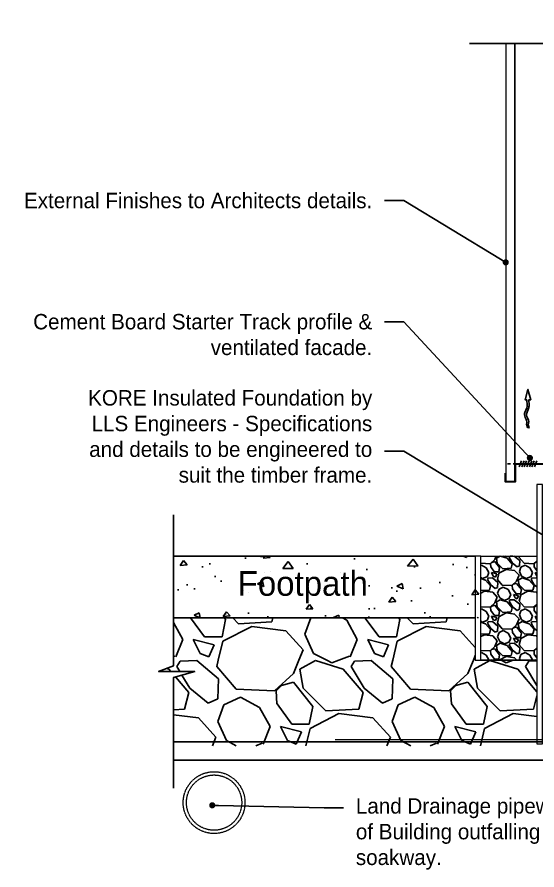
# Model space of a CAD drawing. Header units: millimetres. Extents: x -1562 to 49121, y -21091 to 0.
# Drawn here: x 43446 to 44289, y -7170 to -5787 of the extents above; entities that cross this region are included whole.
import ezdxf
from ezdxf import colors
from ezdxf.entities.mleader import LeaderData, LeaderLine
from ezdxf.math import Vec2, Vec3

# ---------------------------------------------------------------- set-up
doc = ezdxf.new("R2010")
doc.units = ezdxf.units.MM
doc.header["$MEASUREMENT"] = 0
for name, pattern in [('DASHDOT', [25.4, 12.7, -6.35, 0, -6.35]), ('DASHED', [19.049999999999997, 12.7, -6.35]), ('PDF_IMPORT', [1, 0.8, -0.2])]:
    doc.linetypes.add(name, pattern=pattern)
for name, color, linetype in [('-TSD Section Insulation', 11, 'Continuous'), ('Fixings', 1, 'Continuous'), ('H001_HATCH', 252, 'Continuous'), ('HATCH', 251, 'Continuous'), ('LLS OSB', 8, 'Continuous'), ('LLS_Cement Board', 7, 'Continuous'), ('LLS_Ins Foundation', 7, 'Continuous'), ('paths', 6, 'Continuous'), ('Radon', 10, 'DASHED'), ('VELUX_ROOFCONSTRUCTION', 7, 'Continuous')]:
    doc.layers.add(name, color=color, linetype=linetype)
for name, color, linetype, lineweight in [('Concrete', 253, 'Continuous', 0), ('Gravel', 254, 'Continuous', 0), ('LLS_Text', 6, 'Continuous', 15)]:
    doc.layers.add(name, color=color, linetype=linetype, lineweight=lineweight)
doc.layers.add('PDF2_Geometry', color=7, linetype='Continuous', true_color=0x5a5a5a)
doc.layers.add('PDF_Geometry', color=7, linetype='Continuous', true_color=0x5a5a5a)
doc.styles.add('Century Gothic', font='GOTHIC.TTF')
doc.styles.add('TSD Style 2', font='GOTHIC.TTF')

# ---------------------------------------------------------------- blocks, each defined once
blk = doc.blocks.new('_Dot')
at = {"color": 0, "linetype": 'ByBlock', "lineweight": -2}
blk.add_line((-0.5, 0), (-1, 0), dxfattribs=at)
at = {"color": 0, "linetype": 'ByBlock', "const_width": 0.5}
blk.add_lwpolyline([(-0.25, 0, 1), (0.25, 0, 1)], format="xyb", close=True, dxfattribs=at)

msp = doc.modelspace()

# ---------------------------------------------------------------- hatches: boundary and pattern name
at = {"layer": '-TSD Section Insulation', "transparency": 33554564}
h = msp.add_hatch(dxfattribs=at)
h.set_pattern_fill('AR-CONC', color=11, scale=15, angle=135)
h.set_pattern_definition([(185, (-37223.02902164444, 4803.064571789884), (-69.42106182179512, 82.7327998758331), [11.25, -123.75]), (130, (-37223.02902164444, 4803.064571789884), (-65.0652224397041, -94.49882510863287), [9, -99]), (235.45144446, (-37228.81411009762, 4809.958971624128), (-134.486283199839, -11.76602465069399), [9.561028799999999, -105.1713168]), (181.1842, (-37244.24222508003, 4781.851368354295), (-95.64206643217778, 130.7540081919492), [16.87499999999991, -185.6249999999993]), (231.6356354900001, (-37252.21239026575, 4792.747535814426), (-202.4567502286343, -4.185010257656444), [14.3415513, -157.757064]), (126.18416399, (-37244.24222508003, 4781.851368354295), (-202.4567501094144, -4.18501026984292), [13.49999999999996, -148.5000001499993]), (156, (-37249.54552593894, 4797.761270930987), (-20.60737147016548, 106.0157358171454), [11.25, -123.75]), (101, (-37249.54552593894, 4797.761270930987), (-102.721265309815, -51.10628895929311), [8.999999999999998, -98.99999999999999]), (206.45144474, (-37251.26280688195, 4806.595915522452), (-123.3286358375592, 54.90944624957298), [9.5610285, -105.1713168]), (172.5, (-37223.02902164444, 4803.064571789884), (-36.59847264188208, -34.01897779595102), [0, -97.8, 0, -100.5, 0, -99.375]), (142.5, (-37223.02902164444, 4803.064571789884), (-69.7364174850545, -13.93094133036901), [0, -57.3, 0, -95.55, 0, -37.875]), (102.4999999999999, (-37199.37629981377, 4779.411849959197), (-54.22811427222909, 59.01272509788091), [0, -37.5, 0, -117, 0, -155.25]), (92.49999999999969, (-37188.76969809594, 4768.805248241402), (-72.47397103109233, 51.23849747976993), [0, -48.74999999999999, 0, -77.69999999999997, 0, -110.25])])
h.paths.add_polyline_path([(43700.11717144829, -6661.405703231216), (43700.11717144829, -6761.405702730746), (44198.39644600749, -6761.405702730732), (44198.39181510791, -6661.40570323123)])
at = {"layer": 'LLS OSB', "transparency": 33554559}
h = msp.add_hatch(dxfattribs=at)
h.set_pattern_fill('GRAVEL', color=256, scale=200, angle=135)
h.set_pattern_definition([(3.012787504000006, (-37466.27375437261, 4763.466592043445), (2404.163056034271, 141.4213562373009), [26.90719999999991, -2663.817609414728]), (319.969740728, (-37439.40369668751, 4764.880805605815), (-1838.477631085025, 1555.634918610396), [46.1736, -4571.184952245999]), (267.510447078, (-37404.0483576282, 4735.182320795979), (141.4213562372743, 2969.848480983497), [32.5576, -3223.20651921994]), (42.27368900599997, (-37313.53868963631, 4715.383330922759), (-2969.848480983506, -2687.00576850888), [42.0476, -4162.711608325801]), (67.83365417800005, (-37282.42599126411, 4743.667602170211), (-989.9494936611721, -2404.163056034264), [41.231, -4081.87462561766]), (132.273689006, (-37266.869642078, 4781.851368354295), (2687.00576850888, -2969.848480983506), [42.0476, -4162.711608325801]), (172.6942404667, (-37295.15391332548, 4812.964066726501), (3252.691193458115, -424.2640687119322), [55.6058, -5504.9697097832]), (207.2553283749, (-37350.308242258, 4820.035134538364), (-4101.219330881981, -2121.320343559639), [52.4976, -5197.26429936268]), (256.429565615, (-37396.97728981634, 4795.993503978021), (-707.1067811865435, -2969.848480983501), [42.19, -4176.814621945799]), (310.236358309, (-37406.87678475294, 4754.981310669198), (-1414.213562373087, 1697.056274847717), [48.16639999999983, -2360.152515758449]), (357.3974377980001, (-37375.76408638075, 4718.211758047499), (3252.691193458109, -141.4213562373086), [62.2896, -6166.67500095898]), (273.814074834, (-37452.13161874888, 4856.804687160064), (141.4213562373141, -1838.477631085028), [21.2602, -2104.76896254694]), (306.46923439, (-37450.7174051865, 4835.591483724475), (-1555.634918610405, 2121.320343559642), [40.4474, -4004.3022832314]), (0, (-37426.67577462617, 4803.064571789884), (141.4213562373, 141.4213562373), [28.2842, -254.55851247462]), (338.198590514, (-37433.74684243803, 4776.194514104802), (-989.9494936611616, 424.2640687119306), [15.2316, -1507.92302117278]), (66.80140948600005, (-37419.60470681431, 4770.537659855308), (-282.8427124746783, -565.6854249492078), [21.5406, -1055.4923614269]), (165.9637565321, (-37411.11942544006, 4790.336649728528), (-707.1067811865521, 141.42135623732), [34.9858, -1131.20457896906]), (296.565051177, (-37445.06055093702, 4798.821931102775), (-141.4213562373144, 424.2640687119268), [25.2982, -607.15733203368]), (151.389540334, (-37337.58032019666, 4688.513273237662), (-1838.477631085025, 989.9494936611557), [35.44, -3508.56902933388]), (205.3461759419, (-37368.69301856888, 4705.483835986142), (2121.320343560295, 989.9494936614742), [29.7322, -2943.4815494638]), (68.19859051399996, (-37473.34482218447, 4770.537659855308), (-424.2640687119315, -989.9494936611611), [30.463, -1492.69162117278]), (118.610459666, (-37462.03111368549, 4798.821931102775), (989.9494936611554, -1838.477631085025), [35.44, -3508.5690293338]), (114.4439547799999, (-37249.89907932954, 4776.194514104802), (424.2640687119301, -989.9494936611751), [34.176, -1674.6247490635]), (69.77514056899999, (-37264.04121495326, 4807.307212477008), (-848.5281374238568, -2262.741699796953), [28.6356, -2834.9286126552]), (201.8014094864, (-37333.33767950954, 4913.373229654982), (-989.9494936611597, -424.2640687119269), [30.463, -1492.69162117278]), (152.3540246363, (-37361.62195075702, 4902.05952115601), (2404.163056034253, -1272.792206135788), [33.5262, -3319.084722848]), (204.4439547804, (-37264.04121495326, 4844.076765098707), (989.9494936611611, 424.264068711921), [17.088, -1691.7127490635]), (236.309932474, (-37324.85239813532, 4904.88794828075), (-424.2640687119355, -707.1067811865441), [10.198, -1009.60590271856]), (300.963756532, (-37330.5092523848, 4896.402666906517), (-282.8427124746129, 565.6854249492324), [41.231, -783.3901251235401]), (321.009005957, (-37309.29604894921, 4861.047327847187), (-1555.634918610408, 1272.792206135795), [38.21, -3782.78463490856]), (78.69006752599999, (-37398.39150337872, 4803.064571789884), (-141.4213562373093, -424.2640687119247), [28.8444, -692.2658550928]), (128.157226587, (-37392.73464912921, 4831.348843037351), (-2121.320343559637, 2687.00576850889), [50.3588, -4985.51252480566]), (195.9453959009, (-37423.8473475014, 4870.94682278379), (1555.634918610398, 424.2640687119286), [20.5912, -2038.5348281974]), (225, (-37443.64633737464, 4865.289968534311), (-2.842170943040401e-14, -282.842712474619), [12, -188]), (255.256437164, (-37310.71026251157, 4853.976260035324), (424.2640687119284, 1555.634918610407), [27.7848, -2750.70399788996]), (183.0127875042, (-37317.78133032343, 4827.106202350227), (-2404.163056034258, -141.4213562373059), [53.81439999999999, -2636.91040941474]), (135, (-37371.52144569362, 4824.277775225488), (-282.842712474619, 2.842170943040401e-14), [52, -148]), (100.304846469, (-37408.29099831532, 4861.047327847187), (-424.2640687119726, 2404.163056034256), [31.6228, -3130.654860168399]), (29.05460409900003, (-37413.9478525648, 4892.160026219393), (707.1067811865536, 424.2640687119238), [29.1204, -1426.9015778561]), (342.645975364, (-37388.49200844209, 4906.302161843119), (4101.219330881975, -1272.792206135772), [47.41299999999982, -4693.894836451856]), (310.42607874, (-37343.23717444614, 4892.160026219393), (1697.056274847707, -1979.898987322327), [50.1598, -4965.81468159378])])
h.paths.add_polyline_path([(43700.11717144829, -6761.405702730746), (43700.11717144829, -6830.212209454116), (44189.42455843669, -6830.192532654171), (44189.41767631444, -6761.405702730732)])
h.paths.add_polyline_path([(43700.11717144829, -6858.028459947851), (43700.11717144829, -6968.851770755082), (44303.80292998721, -6968.851770755082), (44303.80293638278, -6547.967566467272), (44298.39124306438, -6547.967566380339), (44298.40803061334, -6965.427344452055), (44289.4245584176, -6965.427339689824), (44289.41911998067, -6830.188511515229), (44198.40803059431, -6830.192171396619), (44198.40803061386, -6830.192367119951), (44189.42455841707, -6830.192336930839), (43700.11717144829, -6830.21211962555), (43700.11717144829, -6839.171605458268), (43675.71235063391, -6848.425307265064), (43734.51596266065, -6848.425307265079)])
h = msp.add_hatch(dxfattribs=at)
h.set_pattern_fill('GRAVEL', color=256, scale=50, angle=135)
h.set_pattern_definition([(3.012787504000006, (-37283.84020482647, 4793.165076853282), (601.0407640085677, 35.35533905932522), [6.726799999999977, -665.9544023536821]), (319.969740728, (-37277.1226904052, 4793.518630243863), (-459.6194077712562, 388.908729652599), [11.5434, -1142.7962380615]), (267.510447078, (-37268.28385564039, 4786.094009041404), (35.35533905931857, 742.4621202458743), [8.1394, -805.8016298049849]), (42.27368900599997, (-37245.65643864241, 4781.144261573103), (-742.4621202458765, -671.7514421272199), [10.5119, -1040.67790208145]), (67.83365417800005, (-37237.87826404936, 4788.215329384966), (-247.487373415293, -601.0407640085659), [10.30775, -1020.468656404415]), (132.273689006, (-37233.98917675283, 4797.761270930987), (671.7514421272199, -742.4621202458765), [10.5119, -1040.67790208145]), (172.6942404667, (-37241.06024456469, 4805.539445524042), (813.1727983645287, -106.066017177983), [13.90145, -1376.2424274458]), (207.2553283749, (-37254.84882679782, 4807.307212477008), (-1025.304832720495, -530.3300858899098), [13.1244, -1299.31607484067]), (256.429565615, (-37266.51608868741, 4801.296804836918), (-176.7766952966359, -742.4621202458752), [10.5475, -1044.20365548645]), (310.236358309, (-37268.99096242155, 4791.04375650972), (-353.5533905932718, 424.2640687119293), [12.04159999999996, -590.0381289396122]), (357.3974377980001, (-37261.21278782852, 4781.851368354295), (813.1727983645274, -35.35533905932715), [15.5724, -1541.668750239745]), (273.814074834, (-37280.30467092057, 4816.499600632433), (35.35533905932851, -459.619407771257), [5.315049999999999, -526.1922406367349]), (306.46923439, (-37279.95111752997, 4811.196299773535), (-388.9087296526012, 530.3300858899104), [10.11185, -1001.07557080785]), (0, (-37273.94070988987, 4803.064571789884), (35.35533905932501, 35.355339059325), [7.07105, -63.639628118655]), (338.198590514, (-37275.70847684285, 4796.347057368617), (-247.4873734152904, 106.0660171779826), [3.8079, -376.980755293195]), (66.80140948600005, (-37272.17294293692, 4794.932843806248), (-70.71067811866956, -141.4213562373019), [5.385149999999999, -263.873090356725]), (165.9637565321, (-37270.05162259334, 4799.882591274549), (-176.776695296638, 35.35533905933001), [8.74645, -282.801144742265]), (296.565051177, (-37278.53690396759, 4802.003911618111), (-35.3553390593286, 106.0660171779817), [6.324550000000001, -151.78933300842]), (151.389540334, (-37251.66684628249, 4774.426747151836), (-459.6194077712562, 247.4873734152889), [8.86, -877.14225733347]), (205.3461759419, (-37259.44502087554, 4778.669387838945), (530.3300858900739, 247.4873734153686), [7.43305, -735.8703873659499]), (68.19859051399996, (-37285.60797177945, 4794.932843806248), (-106.0660171779829, -247.4873734152903), [7.61575, -373.172905293195]), (118.610459666, (-37282.77954465471, 4802.003911618111), (247.4873734152889, -459.6194077712562), [8.86, -877.14225733345]), (114.4439547799999, (-37229.74653606571, 4796.347057368617), (106.0660171779825, -247.4873734152938), [8.544, -418.656187265875]), (69.77514056899999, (-37233.28206997164, 4804.125231961672), (-212.1320343559642, -565.6854249492383), [7.1589, -708.7321531637999]), (201.8014094864, (-37250.60618611073, 4830.641736256159), (-247.4873734152899, -106.0660171779817), [7.61575, -373.172905293195]), (152.3540246363, (-37257.67725392259, 4827.813309131419), (601.0407640085632, -318.1980515339469), [8.38155, -829.771180712]), (204.4439547804, (-37233.28206997164, 4813.317620117097), (247.4873734152903, 106.0660171779803), [4.272, -422.928187265875]), (236.309932474, (-37248.48486576715, 4828.520415912597), (-106.0660171779839, -176.776695296636), [2.5495, -252.40147567964]), (300.963756532, (-37249.89907932954, 4826.39909556905), (-70.71067811865322, 141.4213562373081), [10.30775, -195.847531280885]), (321.009005957, (-37244.59577847063, 4817.560260804206), (-388.9087296526021, 318.1980515339487), [9.5525, -945.6961587271401]), (78.69006752599999, (-37266.869642078, 4803.064571789884), (-35.35533905932733, -106.0660171779812), [7.211099999999999, -173.0664637732]), (128.157226587, (-37265.45542851565, 4810.135639601747), (-530.3300858899092, 671.7514421272225), [12.5897, -1246.378131201415]), (195.9453959009, (-37273.2336031087, 4820.035134538364), (388.9087296525995, 106.0660171779822), [5.147799999999999, -509.63370704935]), (225, (-37278.18335057699, 4818.620920975995), (-7.105427357601002e-15, -70.71067811865474), [3, -47]), (255.256437164, (-37244.94933186122, 4815.792493851241), (106.0660171779821, 388.9087296526017), [6.946199999999999, -687.67599947249]), (183.0127875042, (-37246.71709881417, 4809.074979429974), (-601.0407640085646, -35.35533905932647), [13.4536, -659.2276023536849]), (135, (-37260.15212765674, 4808.367872648781), (-70.71067811865476, 7.105427357601002e-15), [13, -37]), (100.304846469, (-37269.34451581215, 4817.560260804206), (-106.0660171779932, 601.0407640085641), [7.9057, -782.6637150420999]), (29.05460409900003, (-37270.75872937453, 4825.338435397261), (176.7766952966384, 106.0660171779809), [7.280100000000001, -356.725394464025]), (342.645975364, (-37264.39476834386, 4828.873969303193), (1025.304832720494, -318.198051533943), [11.85324999999995, -1173.473709112964]), (310.42607874, (-37253.08105984487, 4825.338435397261), (424.2640687119268, -494.9747468305818), [12.53995, -1241.453670398445])])
h.paths.add_polyline_path([(44289.41233261979, -6661.405690843927), (44198.3911435113, -6661.405690843927), (44198.40803113913, -6830.197617172296), (44289.41911998064, -6830.188511515229)])

# ---------------------------------------------------------------- linework, layer by layer
at = {"layer": 'Concrete', "lineweight": 5, "elevation": -1.948899996532173e-08}
for points in [[(44298.3911435113, -6545.491958462884), (44289.40767131456, -6545.491970850202), (44289.42455841707, -6965.427326976383), (44298.40803061386, -6965.427357165496), (44298.3911435113, -6545.491958462884)], [(44198.3911435113, -6661.405690843927), (44189.40767131456, -6661.40570323123), (44189.42455841707, -6830.192336930839), (44198.40803061386, -6830.192367119951), (44198.3911435113, -6661.405690843927)]]:
    msp.add_lwpolyline(points, dxfattribs=at)
at = {"layer": 'Fixings', "elevation": 3.978395831464688e-09}
msp.add_lwpolyline([(44237.83963600408, -6526.711604768137), (44237.83963600408, -6540.711604768137), (44254.84067266366, -6540.711604768137), (44254.84067266366, -6512.421780774935), (44304.80292207429, -6512.421780774935), (44304.80292207429, -6474.921780774935)], dxfattribs=at)
at = {"layer": 'Gravel', "elevation": -1.948899996532173e-08}
msp.add_lwpolyline([(44198.3911435113, -6661.405690843927), (44289.41233261979, -6661.405690843927)], dxfattribs=at)
at = {"layer": 'H001_HATCH'}
for points, elevation in [([(44180.24401387735, -5830.480991534238), (44514.75044242221, -5830.480991534238), (44524.00414422902, -5787.385812348632), (44524.00414422902, -5912.582200321882), (44549.60729691181, -5830.480991534238), (44729.33300495622, -5830.480991534238)], -5.957953893235841e-08), ([(43700.11717144829, -6594.2768298833), (43700.11717144829, -6839.171605458254), (43675.7123506339, -6848.425307265064), (43734.51596266066, -6848.425307265064), (43700.11717144829, -6858.028459947851), (43700.11717144829, -7037.754167992262)], -5.978912607370457e-08)]:
    msp.add_lwpolyline(points, dxfattribs=dict(at, elevation=elevation))
at = {"layer": 'HATCH', "transparency": 33554687}
for p, q in [((44246.4919516884, -6511.71413511217, 4.547526082414846e-07), (44241.83963600408, -6511.715109465618, 3.978395831464771e-09)), ((44301.44688980324, -6511.702625675334, 5.77947058260844e-06), (44251.03832436244, -6511.713182946796, 8.95261744017743e-07)), ((44264.5630023844, -6506.841313976711, 1.739250363782334e-06), (44260.72220996617, -6516.538527507251, 1.739250367335047e-06)), ((44268.65185753199, -6506.84131409592, 1.739250363782334e-06), (44264.81106499433, -6516.538527626461, 1.739250367335047e-06)), ((44272.74071267918, -6506.841314215129, 1.739250363782334e-06), (44268.89992026096, -6516.53852774567, 1.739250367335047e-06)), ((44276.82956788632, -6506.841314334339, 1.739250363782334e-06), (44272.98877546798, -6516.538527864821, 1.739250367335047e-06)), ((44281.08399781417, -6506.836315868339, 5.77947058260844e-06), (44277.24320539577, -6516.533529398879, 5.779470586161154e-06)), ((44285.17285296171, -6506.836315987548, 5.77947058260844e-06), (44281.33206042393, -6516.533529518088, 5.779470586161154e-06)), ((44289.26170810896, -6506.836316106757, 5.77947058260844e-06), (44285.42091569061, -6516.533529637298, 5.779470586161154e-06))]:
    msp.add_line(p, q, dxfattribs=at)
at = {"layer": 'LLS OSB', "elevation": -1.948899996532173e-08}
msp.add_lwpolyline([(44198.40803113913, -6830.197617172296), (44289.41911998067, -6830.188511515229)], dxfattribs=at)
at = {"layer": 'LLS_Cement Board', "color": 8, "lineweight": 9, "elevation": 3.978395831464688e-09}
msp.add_lwpolyline([(44238.83963600408, -5830.480991534238), (44238.83963600408, -6539.711604768137), (44253.84067266366, -6539.711604768137), (44253.84067266366, -5830.480991534238)], dxfattribs=at)
at = {"layer": 'LLS_Ins Foundation'}
for points, elevation in [([(44189.40834291019, -6661.40570323123), (43700.11717144829, -6661.40570323123)], -1.927941282397557e-08), ([(44189.41297381082, -6761.405702730732), (43700.11717144829, -6761.405702730732)], -1.927941282397557e-08), ([(45178.62705704289, -6991.940210856748), (43700.11717144829, -6991.937927296098)], -9.435080918949122e-09)]:
    msp.add_lwpolyline(points, dxfattribs=dict(at, elevation=elevation))
at = {"layer": 'paths', "linetype": 'PDF_IMPORT', "lineweight": 9, "transparency": 33554687}
for radius in [50.1073393664872, 44.79046095783892]:
    msp.add_circle((43765.83946390022, -7060.975943589799, -1.948899996532173e-08), radius, dxfattribs=at)
at = {"layer": 'PDF2_Geometry', "color": 250, "lineweight": 9, "true_color": 0x2c2c2c, "elevation": -9.435080918949125e-09}
msp.add_lwpolyline([(44253.80714323193, -5830.480991534238), (44253.80714323193, -6511.421780774935), (44303.80714323193, -6511.421780774935), (44303.80714323193, -5830.480991534238)], dxfattribs=at)
at = {"layer": 'PDF_Geometry', "color": 11, "lineweight": 25}
msp.add_line((43700.11717144829, -6962.280489705885, -8.685541319884029e-09), (45064.69815133636, -6962.280489705885, -8.685541319884029e-09), dxfattribs=at)
at = {"layer": 'Radon', "linetype": 'DASHDOT', "const_width": 2}
for points, elevation in [([(44302.29037368212, -6553.262429464059), (44302.3154932146, -6958.856064679076), (43962.03992345098, -6958.855885620524)], -8.685541319884029e-09), ([(43700.11717144829, -6962.280489705885), (45178.62705704289, -6962.280489705885)], -9.435080918949122e-09)]:
    msp.add_lwpolyline(points, dxfattribs=dict(at, elevation=elevation))
at = {"layer": 'VELUX_ROOFCONSTRUCTION', "elevation": -8.685541319884029e-09}
msp.add_lwpolyline([(44273.31792436204, -6407.780262466291), (44270.11224623765, -6407.783054453979), (44274.68395898219, -6391.106721615946), (44279.51487100801, -6407.774865231117), (44276.32058373369, -6407.777647297935), (44276.69522785938, -6416.490935653583, -0.1055431355186877), (44275.79119068223, -6421.842900169668), (44272.79149697426, -6429.404812505414, 0.2157207799034243), (44273.06430544496, -6435.169959329), (44274.66339847587, -6438.300797383057, -0.201825453011014), (44275.40808702559, -6448.357423431331), (44276.8063374386, -6453.579094702513), (44273.96279737192, -6452.622914861091), (44272.56454695885, -6447.401243589909, 0.2018254530110077), (44271.99170961296, -6439.665377398956), (44270.392616582, -6436.534539344884, -0.2157207799034306), (44270.00289019536, -6428.298615311189), (44273.00258390328, -6420.736702975457, 0.1055431355186963), (44273.6979971165, -6416.61980719386), (44273.31792436204, -6407.780262466291)], format="xyb", dxfattribs=at)

# ---------------------------------------------------------------- texts
at = {"layer": 'LLS_Ins Foundation', "color": 8, "transparency": 33554687, "insert": (43804.15321157729, -6685.658359996396, -1.927941282397557e-08), "char_height": 40, "attachment_point": 1, "rotation": 1.5626500000000002e-06, "style": 'TSD Style 2'}
msp.add_mtext('Footpath', dxfattribs=at)

# ---------------------------------------------------------------- leaders
at = {"layer": 'LLS_Text'}
ml = msp.add_multileader_mtext('Standard', dxfattribs=at)
ml.set_content('External Finishes to Architects details.', color=256, style='Century Gothic')
ml.set_leader_properties(color=11)
ml.set_arrow_properties(name='DOT')
ml.build(insert=Vec2(0, 0))
ml.multileader.update_dxf_attribs({"dogleg_length": 50, "arrow_head_size": 10})
ctx = ml.context
ctx.base_point, ctx.char_height, ctx.arrow_head_size, ctx.landing_gap_size, ctx.plane_origin = Vec3(43519.19025577064, -6085.048414142007), 25, 10, 20, Vec3(45090.78075851045, -6031.403788173562)
ctx.text_align_type = 2
notes = []
notes.append((ctx, [(1, (1, 1, 0), (44073.53958060163, -6085.048414142007), (-1, 0), 31.15761850876493, [(0, [(44238.83963600408, -6185.096298151188)], 0, [])])]))
ctx.mtext.insert, ctx.mtext.width, ctx.mtext.defined_height, ctx.mtext.alignment, ctx.mtext.flow_direction = Vec3(44022.38196209287, -6072.310480763354), 576.1172552827811, 96.13911305073992, 3, 5
ml = msp.add_multileader_mtext('Standard', dxfattribs=at)
ml.set_content('Cement Board Starter Track profile & ventilated facade.', color=256, style='Century Gothic')
ml.set_leader_properties(color=11)
ml.set_arrow_properties(name='DOT')
ml.build(insert=Vec2(0, 0))
ml.multileader.update_dxf_attribs({"dogleg_length": 50, "arrow_head_size": 10})
ctx = ml.context
ctx.base_point, ctx.char_height, ctx.arrow_head_size, ctx.landing_gap_size, ctx.plane_origin = Vec3(43425.63145223563, -6281.548414142007), 25, 10, 20, Vec3(45090.78075851045, -6227.903788173562)
ctx.text_align_type = 2
notes.append((ctx, [(1, (1, 1, 0), (44073.53958060163, -6281.548414142007), (-1, 0), 31.15761850876493, [(0, [(44278.00819435601, -6502.125005461992)], 0, [])])]))
ctx.mtext.insert, ctx.mtext.width, ctx.mtext.defined_height, ctx.mtext.alignment, ctx.mtext.flow_direction = Vec3(44022.38196209287, -6268.734002177358), 576.1172552827811, 96.13911305073992, 3, 5
ml = msp.add_multileader_mtext('Standard', dxfattribs=at)
ml.set_content('KORE Insulated Foundation by LLS Engineers - Specifications and details to be engineered to suit the timber frame.', color=256, style='Century Gothic')
ml.set_leader_properties(color=11)
ml.set_arrow_properties(name='DOT')
ml.build(insert=Vec2(0, 0))
ml.multileader.update_dxf_attribs({"text_left_attachment_type": 2, "text_right_attachment_type": 2, "dogleg_length": 50, "arrow_head_size": 10})
ctx = ml.context
ctx.base_point, ctx.char_height, ctx.arrow_head_size, ctx.landing_gap_size, ctx.plane_origin = Vec3(43529.09848146744, -6491.048414142007, -1.948899996532173e-08), 25, 10, 20, Vec3(43376.18572016226, -6290.488512249705, -1.948899996532173e-08)
ctx.left_attachment, ctx.right_attachment, ctx.text_align_type = 2, 2, 2
notes.append((ctx, [(0, (1, 1, 0), (44073.53958060163, -6491.048414142007, -1.948899996532173e-08), (-1, 0), 31.15761850876493, [(0, [(44364.81045714662, -6666.940780540655, -1.948899996532173e-08)], 0, [])])]))
ctx.mtext.insert, ctx.mtext.width, ctx.mtext.defined_height, ctx.mtext.alignment, ctx.mtext.flow_direction = Vec3(44022.38196209287, -6392.215420713501, -1.948899996532173e-08), 494.7748003034685, 96.13911305073992, 3, 5
ml = msp.add_multileader_mtext('Standard', dxfattribs=at)
ml.set_content('Land Drainage pipework around Perimeter of Building outfalling to storm water soakway.', color=256, style='Century Gothic')
ml.set_leader_properties(color=11)
ml.set_arrow_properties(name='DOT')
ml.build(insert=Vec2(0, 0))
ml.multileader.update_dxf_attribs({"dogleg_length": 31.15761850876493, "arrow_head_size": 10})
ctx = ml.context
ctx.base_point, ctx.char_height, ctx.arrow_head_size, ctx.landing_gap_size, ctx.plane_origin = Vec3(43975.75473871059, -7069.716882053601, -1.948899996532173e-08), 25, 10, 20, Vec3(42079.17422586624, -6838.098511090253, -1.948899996532173e-08)
notes.append((ctx, [(1, (1, 1, 0), (43944.59712020183, -7069.716882053601, -1.948899996532173e-08), (1, 0), 31.15761850876493, [(0, [(43762.90020051939, -7065.345417704184, -1.948899996532173e-08)], 0, [])])]))
ctx.mtext.insert, ctx.mtext.width, ctx.mtext.defined_height, ctx.mtext.flow_direction = Vec3(43995.75473871059, -7053.834829028448, -1.948899996532173e-08), 664.3689672667533, 421.7263867888535, 5
for ctx, leaders in notes:
    for number, flags, end, landing, length, lines in leaders:
        leader = LeaderData()
        leader.index, (leader.has_last_leader_line, leader.has_dogleg_vector, leader.attachment_direction) = number, flags
        leader.last_leader_point, leader.dogleg_vector, leader.dogleg_length = Vec3(end), Vec3(landing), length
        for number, points, colour, breaks in lines:
            line = LeaderLine()
            line.index, line.vertices, line.color, line.breaks = number, Vec3.list(points), colors.encode_raw_color(colour), breaks
            leader.lines.append(line)
        ctx.leaders.append(leader)

doc.saveas('drawing.dxf')
